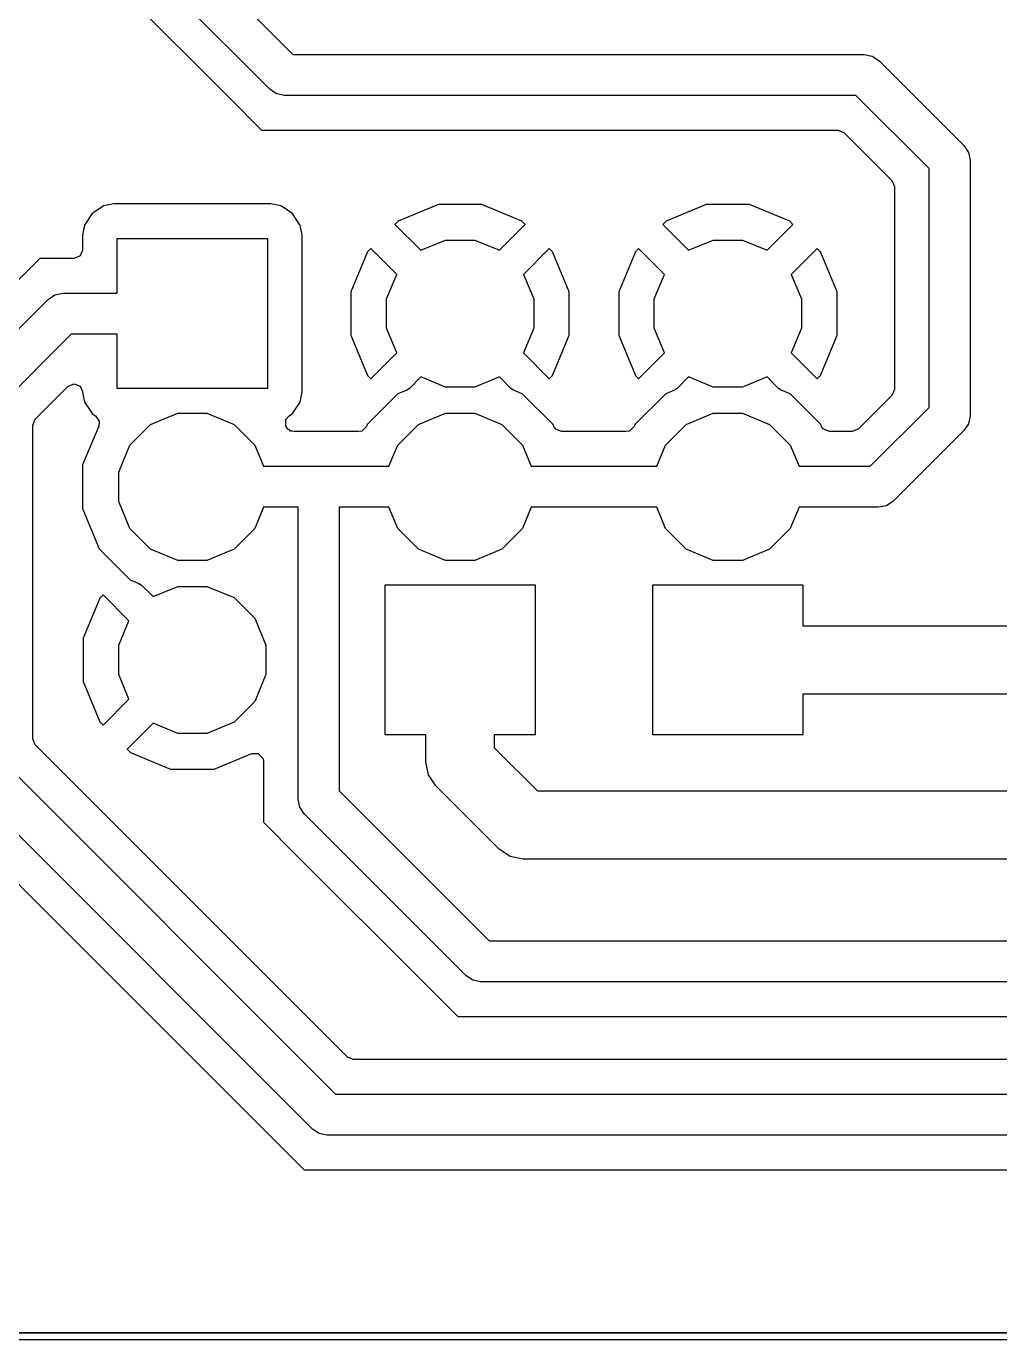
# Model space of a CAD drawing. Header units: millimetres. Extents: x 102.9 to 147, y -135 to -49.9.
# Drawn here: x 110.21 to 124.49, y -135.05 to -115.79 of the extents above; entities that cross this region are included whole.
import ezdxf

# ---------------------------------------------------------------- set-up
doc = ezdxf.new("R2010")
doc.units = ezdxf.units.MM
doc.layers.add('B.Cu', color=153, linetype='CONTINUOUS', true_color=0x4d7fc4)

msp = doc.modelspace()

# ---------------------------------------------------------------- linework, layer by layer
at = {"layer": 'B.Cu', "linetype": 'CONTINUOUS'}
for p, q in [((110.3, -112.375736), (114.124264, -116.2)), ((113.787868, -116.712132), (109.787868, -112.712132)), ((109.68255, -113.325941), (113.174058, -116.817449)), ((114.124264, -116.2), (122.5, -116.2)), ((122.5, -116.2), (122.614805, -116.222836)), ((122.614805, -116.222836), (122.712132, -116.287868)), ((122.712132, -116.287868), (123.962132, -117.537868)), ((113.885195, -116.777164), (113.787868, -116.712132)), ((113.174058, -116.817449), (113.174059, -116.817451)), ((113.174059, -116.817451), (113.1915, -116.834892)), ((113.1915, -116.834892), (113.665108, -117.3085)), ((114, -116.8), (113.885195, -116.777164)), ((122.375736, -116.8), (114, -116.8)), ((123.45, -117.874264), (122.375736, -116.8)), ((113.665108, -117.3085), (114.334891, -117.3085)), ((114.334891, -117.3085), (122.113747, -117.3085)), ((122.113747, -117.3085), (122.201428, -117.344819)), ((122.201428, -117.344819), (122.905181, -118.048572)), ((123.962132, -117.537868), (124.027164, -117.635195)), ((124.027164, -117.635195), (124.05, -117.75)), ((123.45, -121.375736), (123.45, -117.874264)), ((124.05, -117.75), (124.05, -121.5)), ((122.905181, -118.048572), (122.9415, -118.136253)), ((122.9415, -118.136253), (122.9415, -121.113746)), ((111.350126, -118.421004), (111.181925, -118.533392)), ((111.35013, -118.421002), (111.350126, -118.421004)), ((111.498448, -118.3915), (111.35013, -118.421002)), ((111.498451, -118.3915), (111.498448, -118.3915)), ((113.798615, -118.3915), (111.498451, -118.3915)), ((113.798618, -118.3915), (113.798615, -118.3915)), ((113.946935, -118.421002), (113.798618, -118.3915)), ((113.946938, -118.421003), (113.946935, -118.421002)), ((113.94694, -118.421004), (113.946938, -118.421003)), ((114.115141, -118.533392), (113.94694, -118.421004)), ((116.256005, -118.4), (115.667939, -118.643585)), ((116.892528, -118.4), (116.256005, -118.4)), ((117.480594, -118.643585), (116.892528, -118.4)), ((120.181738, -118.4), (119.593672, -118.643585)), ((120.818261, -118.4), (120.181738, -118.4)), ((121.406327, -118.643585), (120.818261, -118.4)), ((111.181925, -118.533392), (111.069537, -118.701593)), ((114.22102, -118.691852), (114.115141, -118.533392)), ((115.667938, -118.643586), (115.619673, -118.691852)), ((115.667939, -118.643585), (115.667938, -118.643586)), ((117.528861, -118.691852), (117.480594, -118.643585)), ((119.593671, -118.643586), (119.545406, -118.691852)), ((119.593672, -118.643585), (119.593671, -118.643586)), ((121.454594, -118.691852), (121.406327, -118.643585)), ((111.069535, -118.701597), (111.040033, -118.849913)), ((111.040033, -118.849913), (111.040033, -119.0675)), ((111.069537, -118.701593), (111.069535, -118.701597)), ((114.227529, -118.701593), (114.22102, -118.691852)), ((114.227529, -118.701595), (114.227529, -118.701593)), ((114.22753, -118.701597), (114.227529, -118.701595)), ((114.257032, -118.849913), (114.22753, -118.701597)), ((114.257033, -118.849915), (114.257032, -118.849913)), ((114.257033, -118.849918), (114.257033, -118.849915)), ((114.257033, -119.681738), (114.257033, -118.849918)), ((115.619673, -118.691852), (115.99854, -119.070719)), ((117.149993, -119.070719), (117.528861, -118.691852)), ((119.545406, -118.691852), (119.924273, -119.070719)), ((121.075726, -119.070719), (121.454594, -118.691852)), ((111.548533, -119.7), (111.548533, -118.9)), ((111.548533, -118.9), (113.748533, -118.9)), ((113.748533, -118.9), (113.748533, -121.1)), ((115.266119, -119.045406), (115.217853, -119.093671)), ((115.644986, -119.424273), (115.266119, -119.045406)), ((115.99854, -119.070719), (116.359668, -118.921136)), ((116.359668, -118.921136), (116.788866, -118.921136)), ((116.788866, -118.921136), (117.149993, -119.070719)), ((117.882415, -119.045406), (117.503547, -119.424273)), ((117.930681, -119.093672), (117.882415, -119.045406)), ((119.191852, -119.045406), (119.143586, -119.093671)), ((119.570719, -119.424273), (119.191852, -119.045406)), ((119.924273, -119.070719), (120.285401, -118.921136)), ((120.285401, -118.921136), (120.714599, -118.921136)), ((120.714599, -118.921136), (121.075726, -119.070719)), ((121.808148, -119.045406), (121.42928, -119.424273)), ((121.856414, -119.093672), (121.808148, -119.045406)), ((110.415107, -119.1915), (108.6915, -120.915107)), ((110.916033, -119.1915), (110.415107, -119.1915)), ((111.003714, -119.155181), (110.916033, -119.1915)), ((111.040033, -119.0675), (111.003714, -119.155181)), ((115.217852, -119.093672), (114.974267, -119.681738)), ((115.217853, -119.093671), (115.217852, -119.093672)), ((118.174266, -119.681738), (117.930681, -119.093672)), ((119.143585, -119.093672), (118.9, -119.681738)), ((119.143586, -119.093671), (119.143585, -119.093672)), ((122.099999, -119.681738), (121.856414, -119.093672)), ((115.495403, -119.785401), (115.644986, -119.424273)), ((117.503547, -119.424273), (117.653131, -119.785401)), ((119.421136, -119.785401), (119.570719, -119.424273)), ((121.42928, -119.424273), (121.578864, -119.785401)), ((109.287868, -121.037868), (110.537868, -119.787868)), ((110.537868, -119.787868), (110.635195, -119.722836)), ((110.635195, -119.722836), (110.75, -119.7)), ((110.75, -119.7), (111.548533, -119.7)), ((114.257033, -121.150082), (114.257033, -119.681738)), ((114.974267, -119.681738), (114.974267, -120.318261)), ((115.495403, -120.214599), (115.495403, -119.785401)), ((117.653131, -119.785401), (117.653131, -120.214599)), ((118.174267, -119.681741), (118.174266, -119.681738)), ((118.174267, -120.318258), (118.174267, -119.681741)), ((118.9, -119.681738), (118.9, -120.318261)), ((119.421136, -120.214599), (119.421136, -119.785401)), ((121.578864, -119.785401), (121.578864, -120.214599)), ((122.1, -119.681741), (122.099999, -119.681738)), ((122.1, -120.318258), (122.1, -119.681741)), ((110.874264, -120.3), (109.8, -121.374264)), ((111.548533, -120.3), (110.874264, -120.3)), ((111.548533, -121.1), (111.548533, -120.3)), ((114.974267, -120.318261), (115.217852, -120.906327)), ((115.644986, -120.575726), (115.495403, -120.214599)), ((117.653131, -120.214599), (117.503547, -120.575726)), ((117.930681, -120.906327), (118.174266, -120.318261)), ((118.174266, -120.318261), (118.174267, -120.318258)), ((118.9, -120.318261), (119.143585, -120.906327)), ((119.570719, -120.575726), (119.421136, -120.214599)), ((121.578864, -120.214599), (121.42928, -120.575726)), ((121.856414, -120.906327), (122.099999, -120.318261)), ((122.099999, -120.318261), (122.1, -120.318258)), ((115.266119, -120.954594), (115.644986, -120.575726)), ((117.503547, -120.575726), (117.882415, -120.954594)), ((119.191852, -120.954594), (119.570719, -120.575726)), ((121.42928, -120.575726), (121.808148, -120.954594)), ((115.217852, -120.906327), (115.266119, -120.954594)), ((115.998539, -120.929279), (115.83133, -121.096489)), ((116.359668, -121.078864), (115.998539, -120.929279)), ((117.149993, -120.92928), (116.788866, -121.078864)), ((117.317202, -121.096489), (117.149993, -120.92928)), ((117.882415, -120.954594), (117.93068, -120.906328)), ((117.93068, -120.906328), (117.930681, -120.906327)), ((119.143585, -120.906327), (119.191852, -120.954594)), ((119.924272, -120.929279), (119.757063, -121.096489)), ((120.285401, -121.078864), (119.924272, -120.929279)), ((121.075726, -120.92928), (120.714599, -121.078864)), ((121.242935, -121.096489), (121.075726, -120.92928)), ((121.808148, -120.954594), (121.856413, -120.906328)), ((121.856413, -120.906328), (121.856414, -120.906327)), ((110.344819, -121.548572), (110.828352, -121.065039)), ((110.828352, -121.065039), (110.916033, -121.02872)), ((110.916033, -121.02872), (111.003714, -121.065039)), ((111.003714, -121.065039), (111.036547, -121.144306)), ((111.036547, -121.144306), (111.039436, -121.144022)), ((111.039436, -121.144022), (111.040033, -121.150086)), ((111.040033, -121.150086), (111.069535, -121.298402)), ((113.748533, -121.1), (111.548533, -121.1)), ((114.227529, -121.298407), (114.257033, -121.150082)), ((115.791103, -121.123369), (115.663123, -121.176381)), ((115.83133, -121.096489), (115.791103, -121.123369)), ((116.788866, -121.078864), (116.359668, -121.078864)), ((117.35743, -121.123369), (117.317202, -121.096489)), ((117.485409, -121.17638), (117.35743, -121.123369)), ((119.716836, -121.123369), (119.588856, -121.176381)), ((119.757063, -121.096489), (119.716836, -121.123369)), ((120.714599, -121.078864), (120.285401, -121.078864)), ((121.283163, -121.123369), (121.242935, -121.096489)), ((121.411142, -121.17638), (121.283163, -121.123369)), ((122.9415, -121.113746), (122.905181, -121.201427)), ((111.069535, -121.298402), (111.069536, -121.298405)), ((111.069536, -121.298405), (111.069537, -121.298407)), ((111.069537, -121.298407), (111.143337, -121.408857)), ((114.115141, -121.466608), (114.227529, -121.298407)), ((115.663123, -121.176381), (115.210648, -121.628856)), ((117.937887, -121.628858), (117.485409, -121.17638)), ((119.588856, -121.176381), (119.136381, -121.628856)), ((121.86362, -121.628858), (121.411142, -121.17638)), ((122.905181, -121.201427), (122.411428, -121.695181)), ((110.3085, -121.636253), (110.344819, -121.548572)), ((111.143337, -121.408857), (111.181925, -121.466608)), ((111.181925, -121.466608), (111.230611, -121.499139)), ((111.230611, -121.499139), (111.283338, -121.578049)), ((112.037406, -121.625383), (112.433934, -121.461136)), ((112.433934, -121.461136), (112.863132, -121.461136)), ((112.863132, -121.461136), (113.25966, -121.625383)), ((114.020778, -121.5548), (114.066451, -121.499141)), ((114.020787, -121.649704), (114.020778, -121.5548)), ((114.066451, -121.499141), (114.115141, -121.466608)), ((115.96314, -121.625383), (116.359668, -121.461136)), ((116.359668, -121.461136), (116.788866, -121.461136)), ((116.788866, -121.461136), (117.185394, -121.625383)), ((119.888873, -121.625383), (120.285401, -121.461136)), ((120.285401, -121.461136), (120.714599, -121.461136)), ((120.714599, -121.461136), (121.111127, -121.625383)), ((122.585736, -122.24), (123.45, -121.375736)), ((124.05, -121.5), (124.027164, -121.614805)), ((110.3085, -124.761738), (110.3085, -121.636253)), ((111.276282, -121.649694), (111.040033, -122.220048)), ((111.283338, -121.578049), (111.276282, -121.649694)), ((111.733916, -121.928873), (112.037406, -121.625383)), ((113.25966, -121.625383), (113.56315, -121.928873)), ((114.022787, -121.654531), (114.020787, -121.649704)), ((114.022967, -121.654965), (114.022787, -121.654531)), ((114.049842, -121.695181), (114.022967, -121.654965)), ((114.072634, -121.704621), (114.049842, -121.695181)), ((114.090082, -121.722066), (114.072634, -121.704621)), ((114.114741, -121.722063), (114.090082, -121.722066)), ((114.137523, -121.7315), (114.114741, -121.722063)), ((115.085277, -121.7315), (114.137523, -121.7315)), ((115.132728, -121.722062), (115.085277, -121.7315)), ((115.199837, -121.654954), (115.132728, -121.722062)), ((115.210645, -121.62886), (115.199837, -121.654954)), ((115.210648, -121.628856), (115.210645, -121.62886)), ((115.65965, -121.928873), (115.96314, -121.625383)), ((117.185394, -121.625383), (117.488884, -121.928873)), ((117.937887, -121.628859), (117.937887, -121.628858)), ((117.937888, -121.62886), (117.937887, -121.628859)), ((117.948697, -121.654954), (117.937888, -121.62886)), ((117.975576, -121.695181), (117.948697, -121.654954)), ((118.063257, -121.7315), (117.975576, -121.695181)), ((119.01101, -121.7315), (118.063257, -121.7315)), ((119.058461, -121.722062), (119.01101, -121.7315)), ((119.12557, -121.654954), (119.058461, -121.722062)), ((119.136378, -121.62886), (119.12557, -121.654954)), ((119.136381, -121.628856), (119.136378, -121.62886)), ((119.585383, -121.928873), (119.888873, -121.625383)), ((121.111127, -121.625383), (121.414617, -121.928873)), ((121.86362, -121.628859), (121.86362, -121.628858)), ((121.863621, -121.62886), (121.86362, -121.628859)), ((121.87443, -121.654954), (121.863621, -121.62886)), ((121.901309, -121.695181), (121.87443, -121.654954)), ((121.98899, -121.7315), (121.901309, -121.695181)), ((122.323747, -121.7315), (121.98899, -121.7315)), ((122.411428, -121.695181), (122.323747, -121.7315)), ((123.962132, -121.712132), (122.922132, -122.752132)), ((124.027164, -121.614805), (123.962132, -121.712132)), ((111.569669, -122.325401), (111.733916, -121.928873)), ((113.56315, -121.928873), (113.692023, -122.24)), ((115.530777, -122.24), (115.65965, -121.928873)), ((117.488884, -121.928873), (117.617757, -122.24)), ((119.45651, -122.24), (119.585383, -121.928873)), ((121.414617, -121.928873), (121.54349, -122.24)), ((111.040033, -122.220048), (111.040033, -122.859951)), ((111.569669, -122.754599), (111.569669, -122.325401)), ((113.692023, -122.24), (114.5, -122.24)), ((114.5, -122.24), (115.530777, -122.24)), ((117.617757, -122.24), (119.45651, -122.24)), ((121.54349, -122.24), (122.585736, -122.24)), ((111.040033, -122.859951), (111.284913, -123.451142)), ((111.733916, -123.151127), (111.569669, -122.754599)), ((113.692023, -122.84), (113.56315, -123.151127)), ((114.2, -122.84), (113.692023, -122.84)), ((114.2, -127.125), (114.2, -122.84)), ((115.530777, -122.84), (114.8, -122.84)), ((114.8, -122.84), (114.8, -127.000736)), ((115.65965, -123.151127), (115.530777, -122.84)), ((117.617757, -122.84), (117.488884, -123.151127)), ((119.45651, -122.84), (117.617757, -122.84)), ((119.585383, -123.151127), (119.45651, -122.84)), ((121.54349, -122.84), (121.414617, -123.151127)), ((122.71, -122.84), (121.54349, -122.84)), ((122.824805, -122.817164), (122.71, -122.84)), ((122.922132, -122.752132), (122.824805, -122.817164)), ((112.037406, -123.454617), (111.733916, -123.151127)), ((113.56315, -123.151127), (113.25966, -123.454617)), ((115.96314, -123.454617), (115.65965, -123.151127)), ((117.488884, -123.151127), (117.185394, -123.454617)), ((119.888873, -123.454617), (119.585383, -123.151127)), ((121.414617, -123.151127), (121.111127, -123.454617)), ((111.284913, -123.451142), (111.737393, -123.903622)), ((112.433934, -123.618864), (112.037406, -123.454617)), ((113.25966, -123.454617), (112.863132, -123.618864)), ((116.359668, -123.618864), (115.96314, -123.454617)), ((117.185394, -123.454617), (116.788866, -123.618864)), ((120.285401, -123.618864), (119.888873, -123.454617)), ((121.111127, -123.454617), (120.714599, -123.618864)), ((112.863132, -123.618864), (112.433934, -123.618864)), ((116.788866, -123.618864), (116.359668, -123.618864)), ((120.714599, -123.618864), (120.285401, -123.618864)), ((111.737393, -123.903622), (111.829841, -123.941914)), ((111.829841, -123.941914), (111.865368, -123.95663)), ((111.865368, -123.95663), (111.905596, -123.983509)), ((111.905596, -123.983509), (112.072806, -124.150719)), ((112.072806, -124.150719), (112.433934, -124.001136)), ((112.433934, -124.001136), (112.863132, -124.001136)), ((112.863132, -124.001136), (113.25966, -124.165383)), ((115.474267, -126.18), (115.474267, -123.98)), ((115.474267, -123.98), (117.674267, -123.98)), ((117.674267, -123.98), (117.674267, -126.18)), ((119.4, -126.18), (119.4, -123.98)), ((119.4, -123.98), (121.6, -123.98)), ((121.6, -123.98), (121.6, -124.58)), ((111.292118, -124.173672), (111.048533, -124.761738)), ((111.292119, -124.173671), (111.292118, -124.173672)), ((111.340385, -124.125406), (111.292119, -124.173671)), ((111.719252, -124.504273), (111.340385, -124.125406)), ((113.25966, -124.165383), (113.56315, -124.468873)), ((111.569669, -124.865401), (111.719252, -124.504273)), ((113.56315, -124.468873), (113.727397, -124.865401)), ((121.6, -124.58), (124.948226, -124.58)), ((110.3085, -126.238746), (110.3085, -124.761738)), ((111.048533, -124.761738), (111.048533, -125.398261)), ((111.569669, -125.294599), (111.569669, -124.865401)), ((113.727397, -124.865401), (113.727397, -125.294599)), ((111.048533, -125.398261), (111.292118, -125.986327)), ((111.719252, -125.655726), (111.569669, -125.294599)), ((113.727397, -125.294599), (113.56315, -125.691127)), ((125.194256, -125.58), (121.6, -125.58)), ((121.6, -125.58), (121.6, -126.18)), ((111.340385, -126.034594), (111.719252, -125.655726)), ((113.56315, -125.691127), (113.25966, -125.994617)), ((111.292118, -125.986327), (111.340385, -126.034594)), ((112.072806, -126.00928), (111.693939, -126.388148)), ((112.433934, -126.158864), (112.072806, -126.00928)), ((112.863132, -126.158864), (112.433934, -126.158864)), ((113.25966, -125.994617), (112.863132, -126.158864)), ((110.344819, -126.326427), (110.3085, -126.238746)), ((114.923573, -130.905181), (110.344819, -126.326427)), ((116.074267, -126.18), (115.474267, -126.18)), ((116.074267, -126.574267), (116.074267, -126.18)), ((117.674267, -126.18), (117.074267, -126.18)), ((117.074267, -126.18), (117.074267, -126.36716)), ((117.074267, -126.36716), (117.707107, -127)), ((121.6, -126.18), (119.4, -126.18)), ((109.8, -126.500736), (114.749264, -131.45)), ((111.693939, -126.388148), (111.742205, -126.436414)), ((111.742205, -126.436414), (112.330271, -126.679999)), ((112.966794, -126.679999), (113.520047, -126.450834)), ((113.520047, -126.450834), (113.614953, -126.450834)), ((113.614953, -126.450834), (113.682061, -126.517942)), ((113.682061, -126.517942), (113.6915, -126.565395)), ((112.330271, -126.679999), (112.330275, -126.68)), ((112.330275, -126.68), (112.966791, -126.68)), ((112.966791, -126.68), (112.966794, -126.679999)), ((113.6915, -126.565395), (113.6915, -127.459892)), ((116.112327, -126.765609), (116.074267, -126.574267)), ((114.412868, -131.962132), (109.287868, -126.837132)), ((116.220714, -126.92782), (116.112327, -126.765609)), ((117.146446, -127.853553), (116.220714, -126.92782)), ((114.222836, -127.239805), (114.2, -127.125)), ((114.8, -127.000736), (116.999264, -129.2)), ((117.707107, -127), (124.997931, -127)), ((114.287868, -127.337132), (114.222836, -127.239805)), ((109.18255, -127.450941), (113.799058, -132.067449)), ((113.6915, -127.459892), (114.182548, -127.95094)), ((116.662868, -129.712132), (114.287868, -127.337132)), ((117.308658, -127.96194), (117.146446, -127.853553)), ((114.182548, -127.95094), (114.18255, -127.950941)), ((114.18255, -127.950941), (116.049058, -129.817449)), ((117.5, -128), (117.308658, -127.96194)), ((125.080774, -128), (117.5, -128)), ((116.999264, -129.2), (128.125736, -129.2)), ((116.049058, -129.817449), (116.049059, -129.817451)), ((116.049059, -129.817451), (116.0665, -129.834892)), ((116.0665, -129.834892), (116.540108, -130.3085)), ((116.760195, -129.777164), (116.662868, -129.712132)), ((116.875, -129.8), (116.760195, -129.777164)), ((128.25, -129.8), (116.875, -129.8)), ((116.540108, -130.3085), (128.584892, -130.3085)), ((115.011254, -130.9415), (114.923573, -130.905181)), ((136.503747, -130.9415), (115.011254, -130.9415)), ((114.749264, -131.45), (136.765736, -131.45)), ((113.799058, -132.067449), (113.799059, -132.067451)), ((113.799059, -132.067451), (113.8165, -132.084892)), ((113.8165, -132.084892), (114.290108, -132.5585)), ((114.510195, -132.027164), (114.412868, -131.962132)), ((114.625, -132.05), (114.510195, -132.027164)), ((136.89, -132.05), (114.625, -132.05)), ((114.290108, -132.5585), (114.290109, -132.558501)), ((114.290109, -132.558501), (114.984555, -132.558501)), ((114.984555, -132.558501), (114.984559, -132.5585)), ((114.984559, -132.5585), (137.224892, -132.5585)), ((103.05, -134.95), (146.95, -134.95)), ((146.8255, -134.9495), (103.1745, -134.9495)), ((147, -135.05), (103, -135.05))]:
    msp.add_line(p, q, dxfattribs=at)

doc.saveas('drawing.dxf')
